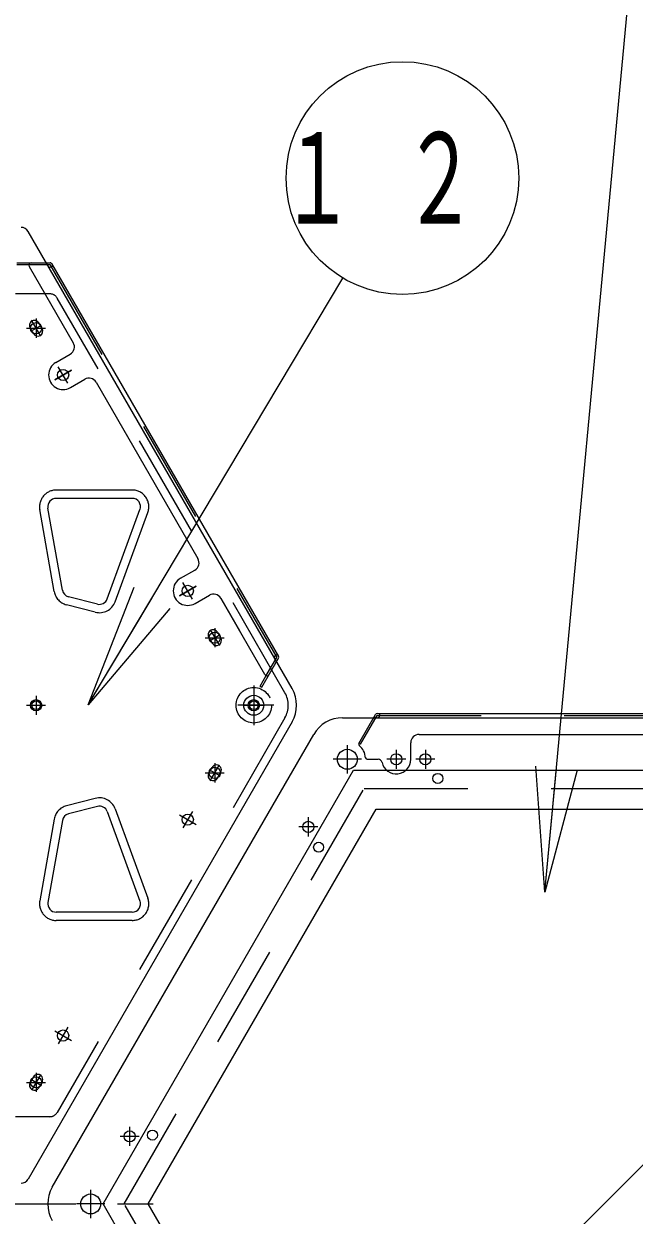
# Model space of a CAD drawing. Units: millimetres on the paper, scale 1:50. Extents: x -385 to 840, y 0 to 267.
# Drawn here: x 306.2 to 320.89, y 194.53 to 223.2 of the extents above; entities that cross this region are included whole.
import ezdxf

# ---------------------------------------------------------------- set-up
doc = ezdxf.new("R2010")
doc.units = ezdxf.units.MM
doc.linetypes.add('USER1', pattern=[4.5, 2.5, -2])
doc.linetypes.add('USER2', pattern=[6, 3, -1, 1, -1])
doc.layers.add('1_50', color=7, linetype='Continuous', lineweight=25)
doc.styles.add('ＭＳ ゴシック', font='')
doc.styles.get('ＭＳ ゴシック').set_extended_font_data('MS Gothic')

msp = doc.modelspace()

# ---------------------------------------------------------------- linework, layer by layer
at = {"layer": '1_50', "lineweight": 13}
for p, q in [((318.741, 202.304), (320.784, 224.126)), ((307.75, 206.811), (313.878, 217.085)), ((307.75, 206.811), (308.857, 209.643)), ((307.75, 206.811), (309.286, 209.387)), ((309.716, 209.131), (307.75, 206.811)), ((318.741, 202.304), (318.522, 205.338)), ((318.741, 202.304), (319.02, 205.291)), ((319.518, 205.245), (318.741, 202.304))]:
    msp.add_line(p, q, dxfattribs=at)
at = {"layer": '1_50', "color": 131}
for p, q in [((312.659, 207.204), (306.308, 218.204)), ((308.809, 211.783), (306.979, 211.783)), ((307.128, 209.576), (306.782, 211.548)), ((308.209, 209.363), (308.996, 211.514)), ((307.971, 209.238), (307.275, 209.417)), ((313.871, 206.504), (326.458, 206.504)), ((312.659, 206.404), (306.308, 195.404)), ((306.885, 195.204), (313.179, 206.104)), ((307.971, 204.37), (307.275, 204.191)), ((308.209, 204.245), (308.996, 202.094)), ((307.128, 204.032), (306.782, 202.06)), ((308.809, 201.826), (306.979, 201.826))]:
    msp.add_line(p, q, dxfattribs=at)
at = {"layer": '1_50', "color": 190}
for p, q in [((306.03, 217.454), (306.833, 217.454)), ((306.03, 217.408), (306.325, 217.408)), ((306.331, 217.364), (307.391, 215.529)), ((306.778, 217.378), (306.746, 217.434)), ((306.86, 217.356), (306.9, 217.379)), ((306.868, 217.434), (312.33, 207.974)), ((306.971, 215.055), (307.318, 215.255)), ((307.321, 214.449), (307.668, 214.649)), ((307.941, 214.576), (310.391, 210.332)), ((309.971, 209.859), (310.318, 210.059)), ((310.321, 209.253), (310.668, 209.453)), ((312.001, 207.544), (310.941, 209.38)), ((310.941, 209.38), (311.391, 208.6)), ((311.928, 207.238), (312.33, 207.934)), ((312.236, 207.924), (312.269, 207.868)), ((312.258, 208.006), (312.298, 208.029)), ((311.888, 207.261), (312.036, 207.517)), ((311.888, 207.261), (311.928, 207.238)), ((314.266, 205.888), (314.668, 206.584)), ((314.706, 206.498), (314.642, 206.498)), ((314.703, 206.604), (325.626, 206.604)), ((314.766, 206.558), (314.766, 206.604)), ((315.515, 205.504), (315.515, 205.904)), ((315.715, 206.104), (324.615, 206.104)), ((314.465, 205.504), (314.726, 205.504))]:
    msp.add_line(p, q, dxfattribs=at)
at = {"layer": '1_50', "color": 190, "linetype": 'USER1', "lineweight": 13}
for p, q in [((306.325, 217.408), (306.83, 217.408)), ((306.83, 217.408), (312.288, 207.954)), ((312.036, 207.517), (312.288, 207.954)), ((314.306, 205.865), (314.706, 206.558)), ((314.706, 206.558), (325.623, 206.558)), ((314.306, 205.865), (314.266, 205.888))]:
    msp.add_line(p, q, dxfattribs=at)
at = {"layer": '1_50', "color": 4, "linetype": 'USER1', "lineweight": 13}
for p, q in [((306.828, 216.704), (306, 216.704)), ((312.486, 207.104), (307.001, 216.604)), ((308.809, 211.983), (306.979, 211.983)), ((306.931, 209.542), (306.585, 211.513)), ((308.397, 209.294), (309.184, 211.445)), ((307.921, 209.044), (307.225, 209.224)), ((312.486, 206.504), (307.001, 197.004)), ((308.618, 194.804), (314.391, 204.804)), ((314.391, 204.804), (325.938, 204.804)), ((307.921, 204.564), (307.225, 204.385)), ((308.397, 204.314), (309.184, 202.163)), ((306.931, 204.067), (306.585, 202.095)), ((308.809, 201.626), (306.979, 201.626)), ((306.828, 196.904), (306, 196.904)), ((314.391, 184.804), (308.618, 194.804))]:
    msp.add_line(p, q, dxfattribs=at)
at = {"layer": '1_50', "color": 2, "linetype": 'USER2', "lineweight": 13}
for p, q in [((306.266, 215.878), (306.726, 215.878)), ((306.496, 216.108), (306.496, 215.648)), ((307.346, 214.867), (306.947, 214.637)), ((306.947, 214.637), (307.346, 214.867)), ((307.261, 214.553), (307.031, 214.951)), ((307.261, 214.553), (307.031, 214.951)), ((310.346, 209.671), (309.947, 209.441)), ((309.947, 209.441), (310.346, 209.671)), ((310.261, 209.357), (310.031, 209.755)), ((310.261, 209.357), (310.031, 209.755)), ((310.566, 208.43), (311.026, 208.43)), ((310.796, 208.66), (310.796, 208.2)), ((306.496, 207.034), (306.496, 206.574)), ((311.735, 207.034), (311.735, 206.574)), ((306.266, 206.804), (306.726, 206.804)), ((311.505, 206.804), (311.965, 206.804)), ((315.165, 205.734), (315.165, 205.274)), ((315.865, 205.734), (315.865, 205.274)), ((310.796, 205.408), (310.796, 204.948)), ((315.395, 205.504), (314.935, 205.504)), ((316.095, 205.504), (315.635, 205.504)), ((310.566, 205.178), (311.026, 205.178)), ((309.947, 204.167), (310.346, 203.937)), ((310.261, 204.251), (310.031, 203.853)), ((313.278, 203.878), (312.818, 203.878)), ((313.048, 204.108), (313.048, 203.648)), ((306.947, 198.971), (307.346, 198.741)), ((307.261, 199.055), (307.031, 198.657)), ((306.496, 197.96), (306.496, 197.5)), ((306.266, 197.73), (306.726, 197.73)), ((308.978, 196.43), (308.518, 196.43)), ((308.748, 196.66), (308.748, 196.2))]:
    msp.add_line(p, q, dxfattribs=at)
at = {"layer": '1_50', "color": 70}
for p, q in [((306.432, 215.749), (306.352, 215.887)), ((306.64, 215.869), (306.56, 216.007)), ((310.652, 208.44), (310.732, 208.301)), ((310.86, 208.56), (310.94, 208.421)), ((310.652, 205.169), (310.732, 205.307)), ((310.86, 205.049), (310.94, 205.187)), ((306.432, 197.86), (306.352, 197.721)), ((306.64, 197.74), (306.56, 197.601))]:
    msp.add_line(p, q, dxfattribs=at)
at = {"layer": '1_50', "color": 70, "linetype": 'USER2', "lineweight": 13}
for p, q in [((306.366, 215.803), (306.626, 215.953)), ((306.607, 215.687), (306.386, 216.069)), ((310.666, 208.355), (310.926, 208.505)), ((310.686, 208.621), (310.907, 208.239)), ((310.686, 204.987), (310.907, 205.369)), ((310.666, 205.253), (310.926, 205.103)), ((306.607, 197.921), (306.386, 197.539)), ((306.366, 197.805), (306.626, 197.655))]:
    msp.add_line(p, q, dxfattribs=at)
at = {"layer": '1_50', "linetype": 'USER2', "lineweight": 13}
for p, q in [((311.735, 207.283), (311.735, 206.326)), ((312.214, 206.804), (311.352, 206.804)), ((313.987, 205.844), (313.987, 205.164)), ((314.327, 205.504), (313.647, 205.504)), ((307.809, 195.144), (307.809, 194.464)), ((292.452, 194.804), (309.314, 194.804)), ((308.149, 194.804), (307.469, 194.804))]:
    msp.add_line(p, q, dxfattribs=at)
at = {"layer": '1_50', "color": 131, "linetype": 'USER2', "lineweight": 13}
for p, q in [((306.351, 206.804), (306.641, 206.804)), ((306.496, 206.949), (306.496, 206.659)), ((311.59, 206.804), (311.88, 206.804)), ((311.735, 206.949), (311.735, 206.659))]:
    msp.add_line(p, q, dxfattribs=at)
at = {"layer": '1_50', "color": 4}
for p, q in [((308.109, 194.804), (314.137, 205.244)), ((314.137, 205.244), (326.192, 205.244)), ((309.195, 194.804), (314.68, 204.304)), ((314.68, 204.304), (325.649, 204.304)), ((314.137, 184.364), (308.109, 194.804)), ((314.68, 185.304), (309.195, 194.804))]:
    msp.add_line(p, q, dxfattribs=at)
at = {"layer": '1_50'}
msp.add_line((318.744, 193.384), (326.042, 200.682), dxfattribs=at)
at = {"layer": '1_50', "lineweight": 13}
msp.add_circle((315.313, 219.49), 2.8, dxfattribs=at)
at = {"layer": '1_50', "color": 2}
for centre in [(306.496, 215.878), (307.146, 214.752), (307.146, 214.752), (310.146, 209.556), (310.146, 209.556), (310.796, 208.43), (306.496, 206.804), (311.735, 206.804), (315.165, 205.504), (315.865, 205.504), (310.796, 205.178), (310.146, 204.052), (313.048, 203.878), (307.146, 198.856), (306.496, 197.73), (308.748, 196.43)]:
    msp.add_circle(centre, 0.135, dxfattribs=at)
at = {"layer": '1_50', "color": 4, "linetype": 'USER1', "lineweight": 13}
msp.add_circle((311.735, 206.804), 0.427, dxfattribs=at)
at = {"layer": '1_50', "color": 131}
for centre, radius in [((311.735, 206.804), 0.24), ((306.496, 206.804), 0.105), ((311.735, 206.804), 0.105), ((313.987, 205.504), 0.24), ((307.809, 194.804), 0.24)]:
    msp.add_circle(centre, radius, dxfattribs=at)
at = {"layer": '1_50', "color": 4}
for centre in [(316.165, 205.044), (313.296, 203.388), (309.296, 196.46)]:
    msp.add_circle(centre, 0.12, dxfattribs=at)
at = {"layer": '1_50', "color": 131}
for centre, radius, start, end in [((306.135, 218.104), 0.2, 30, 90), ((306.979, 211.583), 0.2, 90, 189.9721), ((308.809, 211.583), 0.2, 339.8945, 90), ((307.325, 209.611), 0.2, 189.9721, 255.5617), ((308.021, 209.432), 0.2, 255.5617, 339.8945), ((311.966, 206.804), 0.8, 330, 30), ((313.871, 205.704), 0.8, 90, 150), ((307.325, 203.997), 0.2, 104.4383, 170.0279), ((308.021, 204.177), 0.2, 20.1055, 104.4383), ((306.979, 202.026), 0.2, 170.0279, 270), ((308.809, 202.026), 0.2, 270, 20.1055), ((306.135, 195.504), 0.2, 270, 330), ((307.578, 194.804), 0.8, 150, 210)]:
    msp.add_arc(centre, radius, start, end, dxfattribs=at)
at = {"layer": '1_50', "color": 190}
for centre, radius, start, end in [((306.383, 217.394), 0.06, 90, 210), ((306.711, 217.414), 0.04, 30, 90), ((306.83, 217.408), 0.06, 210, 300), ((306.833, 217.414), 0.04, 30, 90), ((307.218, 215.429), 0.2, 300, 30), ((307.146, 214.752), 0.35, 120, 300), ((307.768, 214.476), 0.2, 30, 120), ((310.218, 210.232), 0.2, 300, 30), ((310.146, 209.556), 0.35, 120, 300), ((310.768, 209.28), 0.2, 30, 120), ((312.288, 207.954), 0.06, 120, 210), ((312.234, 207.848), 0.04, 330, 30), ((312.295, 207.954), 0.04, 330, 30), ((312.053, 207.574), 0.06, 210, 330), ((314.642, 206.458), 0.04, 90, 150), ((314.703, 206.564), 0.04, 90, 150), ((314.706, 206.558), 0.06, 270, 0), ((314.301, 205.868), 0.04, 150, 229.1931), ((313.987, 205.504), 0.44, 4.7802, 49.1931), ((315.715, 205.904), 0.2, 90, 180), ((314.465, 205.544), 0.04, 184.7802, 270), ((314.726, 205.404), 0.1, 12.8396, 90), ((315.165, 205.504), 0.35, 192.8396, 0)]:
    msp.add_arc(centre, radius, start, end, dxfattribs=at)
at = {"layer": '1_50', "color": 4, "linetype": 'USER1', "lineweight": 13}
for centre, radius, start, end in [((306.828, 216.504), 0.2, 30, 90), ((306.979, 211.583), 0.4, 90, 189.9721), ((308.809, 211.583), 0.4, 339.8945, 90), ((307.325, 209.611), 0.4, 189.9721, 255.5617), ((308.021, 209.432), 0.4, 255.5617, 339.8945), ((311.966, 206.804), 0.6, 330, 30), ((308.021, 204.177), 0.4, 20.1055, 104.4383), ((307.325, 203.997), 0.4, 104.4383, 170.0279), ((308.809, 202.026), 0.4, 270, 20.1055), ((306.979, 202.026), 0.4, 170.0279, 270), ((306.828, 197.104), 0.2, 270, 330)]:
    msp.add_arc(centre, radius, start, end, dxfattribs=at)
at = {"layer": '1_50', "color": 70}
for centre, start, end in [((306.456, 215.947), 30, 210), ((306.536, 215.809), 210, 30), ((310.756, 208.5), 30, 210), ((310.836, 208.361), 210, 30), ((310.836, 205.247), 330, 150), ((310.756, 205.109), 150, 330), ((306.536, 197.8), 330, 150), ((306.456, 197.661), 150, 330)]:
    msp.add_arc(centre, 0.12, start, end, dxfattribs=at)

# ---------------------------------------------------------------- texts
at = {"layer": '1_50', "insert": (315.313, 219.49), "char_height": 2.199, "attachment_point": 5, "style": 'ＭＳ ゴシック'}
msp.add_mtext('\\T1.64;\\W0.6;１２', dxfattribs=at)

doc.saveas('drawing.dxf')
